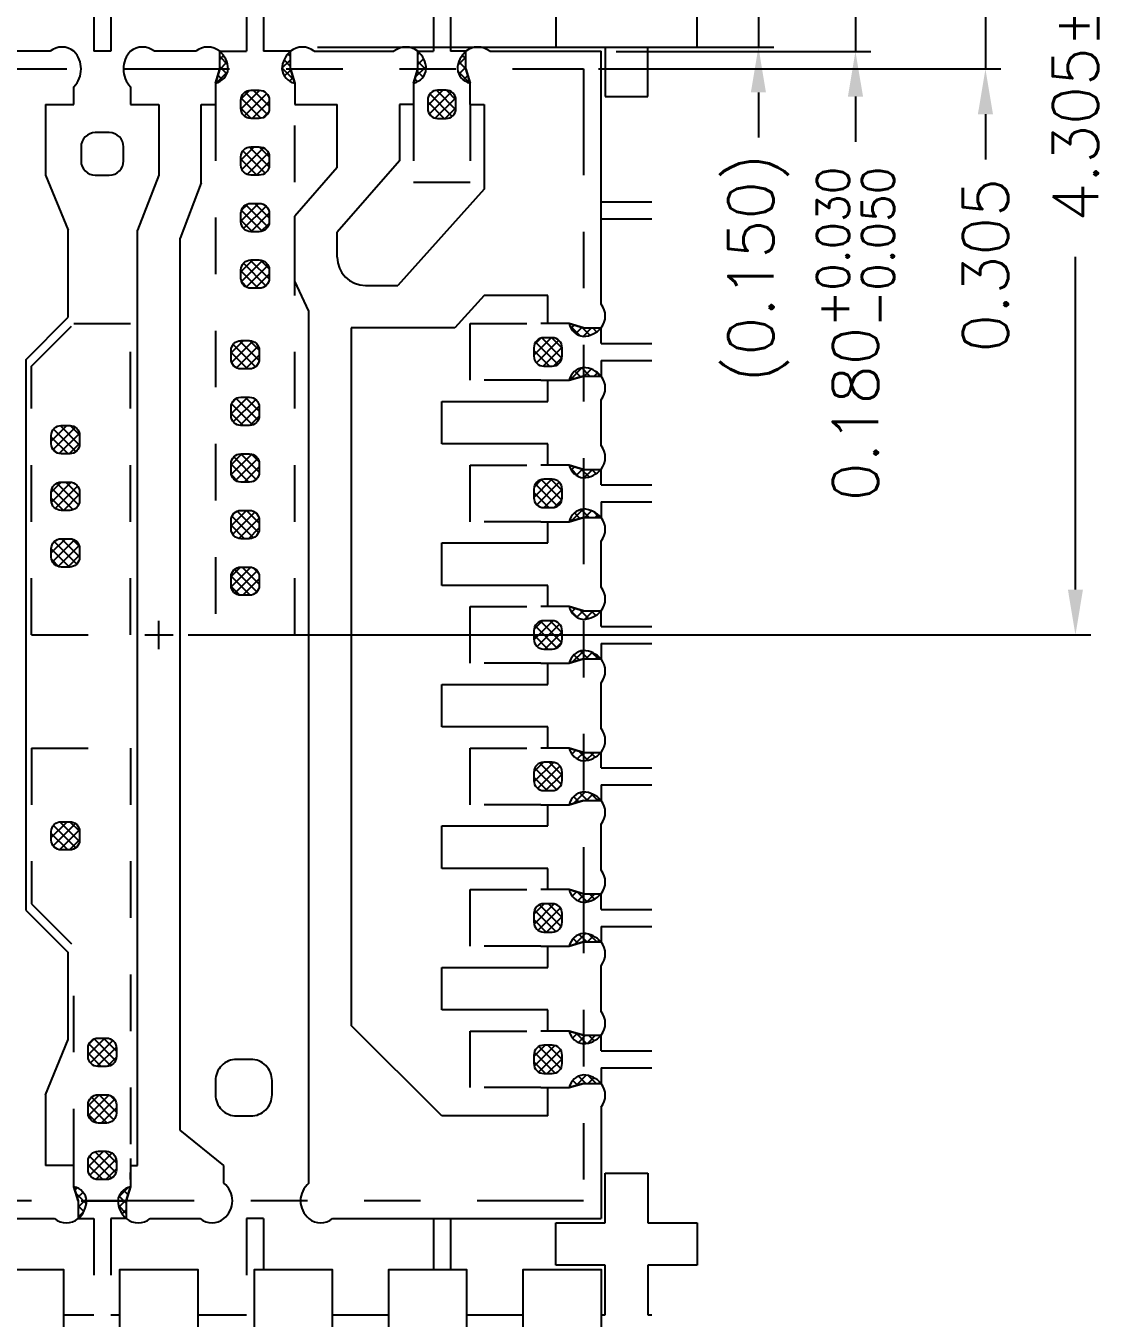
# Model space of a CAD drawing. Header units: millimetres. Extents: x 494.6 to 506.9, y 72.1 to 80.4.
# Drawn here: x 499.278 to 501.185, y 75.089 to 77.372 of the extents above; entities that cross this region are included whole.
import ezdxf

# ---------------------------------------------------------------- set-up
doc = ezdxf.new("R2010")
doc.units = ezdxf.units.MM
doc.header["$LTSCALE"] = 0.5
doc.header["$PDMODE"] = 98
for name, pattern in [('CENTER', [50.8, 31.75, -6.35, 6.35, -6.35]), ('HIDDEN', [0.375, 0.25, -0.125]), ('PHANTOM', [2.5, 1.25, -0.25, 0.25, -0.25, 0.25, -0.25])]:
    doc.linetypes.add(name, pattern=pattern)
for name, color, linetype in [('BTM', 7, 'HIDDEN'), ('CEN', 2, 'CENTER'), ('DIM', 3, 'Continuous'), ('HET', 6, 'Continuous'), ('PKG', 1, 'PHANTOM')]:
    doc.layers.add(name, color=color, linetype=linetype)
doc.styles.add('SIMPLEX', font='simplex.shx', dxfattribs={"bigfont": 'AllInOneBig.shx'})
doc.dimstyles.new('Standard3', dxfattribs={"dimtxt": 0.08, "dimasz": 0.08, "dimexe": 0.027, "dimexo": 0.027, "dimgap": 0.027, "dimtad": 1, "dimdec": 3, "dimlfac": 2, "dimrnd": 0.0005, "dimzin": 1, "dimtxsty": 'SIMPLEX', "dimcen": 0.1905, "dimclrd": 256, "dimclre": 256, "dimclrt": 256, "dimazin": 3, "dimtp": 0.03, "dimtm": 0.03, "dimtfac": 0.8, "dimtdec": 3, "dimtmove": 0, "dimatfit": 3, "dimfxl": 0.05, "dimlwd": -1, "dimlwe": -1})

# ---------------------------------------------------------------- blocks, each defined once
blk = doc.blocks.new('*D277')
at = {"layer": 'Defpoints', "color": 0, "ltscale": 0.1, "transparency": 16777216}
for p in [(500.2633, 77.4487), (500.2633, 77.2962), (500.9738, 77.2962)]:
    blk.add_point(p, dxfattribs=at)
at = {"layer": 'DIM', "ltscale": 0.1, "transparency": 16777216}
for p, q in [((500.9738, 77.5287), (500.9738, 77.6087)), ((500.2903, 77.4487), (501.0008, 77.4487)), ((500.9738, 77.4487), (500.9738, 77.2962)), ((500.2903, 77.2962), (501.0008, 77.2962)), ((500.9738, 77.2162), (500.9738, 77.1362))]:
    blk.add_line(p, q, dxfattribs=at)
for points in [[(500.9604, 77.5287), (500.9871, 77.5287), (500.9738, 77.4487)], [(500.9604, 77.2162), (500.9871, 77.2162), (500.9738, 77.2962)]]:
    blk.add_solid(points, dxfattribs=at)
at = {"layer": 'DIM', "ltscale": 0.1, "transparency": 16777216, "insert": (500.9738, 76.9492), "char_height": 0.08, "attachment_point": 5, "rotation": 90, "style": 'SIMPLEX'}
blk.add_mtext('\\A1;0.305', dxfattribs=at)
blk = doc.blocks.new('*D279')
at = {"layer": 'Defpoints', "color": 0, "ltscale": 0.1, "transparency": 16777216}
for p in [(499.5383, 78.4487), (499.5383, 76.2962), (501.1328, 76.2962)]:
    blk.add_point(p, dxfattribs=at)
at = {"layer": 'DIM', "ltscale": 0.1, "transparency": 16777216}
for p, q in [((499.5653, 78.4487), (501.1598, 78.4487)), ((501.1328, 78.3687), (501.1328, 77.7804)), ((501.1328, 76.3762), (501.1328, 76.9645)), ((499.5653, 76.2962), (501.1598, 76.2962))]:
    blk.add_line(p, q, dxfattribs=at)
for points in [[(501.1195, 78.3687), (501.1461, 78.3687), (501.1328, 78.4487)], [(501.1195, 76.3762), (501.1461, 76.3762), (501.1328, 76.2962)]]:
    blk.add_solid(points, dxfattribs=at)
at = {"layer": 'DIM', "ltscale": 0.1, "transparency": 16777216, "insert": (501.1328, 77.3724), "char_height": 0.08, "attachment_point": 5, "rotation": 90, "style": 'SIMPLEX'}
blk.add_mtext('\\A1;4.305%%P0.025', dxfattribs=at)
blk = doc.blocks.new('*D280')
at = {"layer": 'Defpoints', "color": 0, "ltscale": 0.1, "transparency": 16777216}
for p in [(499.7993, 77.4099), (499.7668, 77.3349), (500.5727, 77.3349)]:
    blk.add_point(p, dxfattribs=at)
at = {"layer": 'DIM', "ltscale": 0.1, "transparency": 16777216}
for p, q in [((500.5727, 77.4899), (500.5727, 77.5699)), ((499.8263, 77.4099), (500.5997, 77.4099)), ((500.5727, 77.4099), (500.5727, 77.3349)), ((499.7938, 77.3349), (500.5997, 77.3349)), ((500.5727, 77.2549), (500.5727, 77.1749))]:
    blk.add_line(p, q, dxfattribs=at)
for points in [[(500.5593, 77.4899), (500.586, 77.4899), (500.5727, 77.4099)], [(500.5593, 77.2549), (500.586, 77.2549), (500.5727, 77.3349)]]:
    blk.add_solid(points, dxfattribs=at)
at = {"layer": 'DIM', "ltscale": 0.1, "transparency": 16777216, "insert": (500.5727, 76.9441), "char_height": 0.08, "attachment_point": 5, "rotation": 90, "style": 'SIMPLEX'}
blk.add_mtext('\\A1;(0.150)', dxfattribs=at)
blk = doc.blocks.new('*D281')
at = {"layer": 'Defpoints', "color": 0, "ltscale": 0.1, "transparency": 16777216}
for p in [(500.2946, 77.4174), (500.2946, 77.3274), (500.7441, 77.3274)]:
    blk.add_point(p, dxfattribs=at)
at = {"layer": 'DIM', "ltscale": 0.1, "transparency": 16777216}
for p, q in [((500.7441, 77.4974), (500.7441, 77.5774)), ((500.3216, 77.4174), (500.7711, 77.4174)), ((500.7441, 77.4174), (500.7441, 77.3274)), ((500.3216, 77.3274), (500.7711, 77.3274)), ((500.7441, 77.2474), (500.7441, 77.1674))]:
    blk.add_line(p, q, dxfattribs=at)
for points in [[(500.7308, 77.4974), (500.7575, 77.4974), (500.7441, 77.4174)], [(500.7308, 77.2474), (500.7575, 77.2474), (500.7441, 77.3274)]]:
    blk.add_solid(points, dxfattribs=at)
at = {"layer": 'DIM', "ltscale": 0.1, "transparency": 16777216, "insert": (500.7441, 76.8279), "char_height": 0.08, "attachment_point": 5, "rotation": 90, "style": 'SIMPLEX'}
blk.add_mtext('\\A1;0.180{}{\\H0.71x;\\C3;\\S+0.030^ -0.050;}', dxfattribs=at)

msp = doc.modelspace()

# ---------------------------------------------------------------- hatches: boundary and pattern name
at = {"layer": 'HET', "ltscale": 0.1}
h = msp.add_hatch(dxfattribs=at)
h.set_pattern_fill('ANSI37', color=256, scale=0.004)
h.set_pattern_definition([(45, (498.761177, 77.08215), (-0.008980256, 0.008980256), []), (135, (498.761177, 77.08215), (-0.008980256, -0.008980256), [])])
h.paths.add_polyline_path([(498.78833, 77.0962), (498.76333, 77.0887), (498.73208, 77.0887, 0.2088804), (498.76333, 77.0737, 0.3233863)])
h.paths.add_polyline_path([(498.76333, 77.0187, 0.2088804), (498.73208, 77.0037), (498.76333, 77.0037), (498.78833, 76.9962, 0.3233863)])
h.paths.add_polyline_path([(498.85083, 77.0537, 0.4142136), (498.83333, 77.0712), (498.81833, 77.0712, 0.4142136), (498.80083, 77.0537), (498.80083, 77.0387, 0.4142136), (498.81833, 77.0212), (498.83333, 77.0212, 0.4142136), (498.85083, 77.0387)])
h.paths.add_polyline_path([(498.78833, 76.8462), (498.76333, 76.8387), (498.73208, 76.8387, 0.2088804), (498.76333, 76.8237, 0.3233863)])
h.paths.add_polyline_path([(498.85083, 76.7887), (498.85083, 76.8037, 0.4142136), (498.83333, 76.8212), (498.81833, 76.8212, 0.4142136), (498.80083, 76.8037), (498.80083, 76.7887, 0.4142136), (498.81833, 76.7712), (498.83333, 76.7712, 0.4142136)])
h.paths.add_polyline_path([(498.76333, 76.7687, 0.2088804), (498.73208, 76.7537), (498.76333, 76.7537), (498.78833, 76.7462, 0.3233863)])
h.paths.add_polyline_path([(499.37333, 76.6487, 0.4142136), (499.35583, 76.6662), (499.34083, 76.6662, 0.4142136), (499.32333, 76.6487), (499.32333, 76.6337, 0.4142136), (499.34083, 76.6162), (499.35583, 76.6162, 0.4142136), (499.37333, 76.6337)])
h.paths.add_polyline_path([(499.37333, 76.5487, 0.4142136), (499.35583, 76.5662), (499.34083, 76.5662, 0.4142136), (499.32333, 76.5487), (499.32333, 76.5337, 0.4142136), (499.34083, 76.5162), (499.35583, 76.5162, 0.4142136), (499.37333, 76.5337)])
h.paths.add_polyline_path([(499.37333, 76.4487, 0.4142136), (499.35583, 76.4662), (499.34083, 76.4662, 0.4142136), (499.32333, 76.4487), (499.32333, 76.4337, 0.4142136), (499.34083, 76.4162), (499.35583, 76.4162, 0.4142136), (499.37333, 76.4337)])
h.paths.add_polyline_path([(498.85083, 76.5537, 0.4142136), (498.83333, 76.5712), (498.81833, 76.5712, 0.4142136), (498.80083, 76.5537), (498.80083, 76.5387, 0.4142136), (498.81833, 76.5212), (498.83333, 76.5212, 0.4142136), (498.85083, 76.5387)])
h.paths.add_polyline_path([(498.78833, 76.5962), (498.76333, 76.5887), (498.73208, 76.5887, 0.2088804), (498.76333, 76.5737, 0.3233863)])
h.paths.add_polyline_path([(498.76333, 76.5187, 0.2088804), (498.73208, 76.5037), (498.76333, 76.5037), (498.78833, 76.4962, 0.3233863)])
h.paths.add_polyline_path([(498.78833, 76.3462), (498.76333, 76.3387), (498.73208, 76.3387, 0.2088804), (498.76333, 76.3237, 0.3233863)])
h.paths.add_polyline_path([(498.85083, 76.3037, 0.4142136), (498.83333, 76.3212), (498.81833, 76.3212, 0.4142136), (498.80083, 76.3037), (498.80083, 76.2887, 0.4142136), (498.81833, 76.2712), (498.83333, 76.2712, 0.4142136), (498.85083, 76.2887)])
h.paths.add_polyline_path([(498.76333, 76.2687, 0.2088804), (498.73208, 76.2537), (498.76333, 76.2537), (498.78833, 76.2462, 0.3233863)])
h.paths.add_polyline_path([(498.78833, 76.0962), (498.76333, 76.0887), (498.73208, 76.0887, 0.2088804), (498.76333, 76.0737, 0.3233863)])
h.paths.add_polyline_path([(498.85083, 76.0537, 0.4142136), (498.83333, 76.0712), (498.81833, 76.0712, 0.4142136), (498.80083, 76.0537), (498.80083, 76.0387, 0.4142136), (498.81833, 76.0212), (498.83333, 76.0212, 0.4142136), (498.85083, 76.0387)])
h.paths.add_polyline_path([(498.76333, 76.0187, 0.2088804), (498.73208, 76.0037), (498.76333, 76.0037), (498.78833, 75.9962, 0.3233863)])
h.paths.add_polyline_path([(498.78833, 75.8462), (498.76333, 75.8387), (498.73208, 75.8387, 0.2088804), (498.76333, 75.8237, 0.3233863)])
h.paths.add_polyline_path([(498.85083, 75.8037, 0.4142136), (498.83333, 75.8212), (498.81833, 75.8212, 0.4142136), (498.80083, 75.8037), (498.80083, 75.7887, 0.4142136), (498.81833, 75.7712), (498.83333, 75.7712, 0.4142136), (498.85083, 75.7887)])
h.paths.add_polyline_path([(498.76333, 75.7687, 0.2088804), (498.73208, 75.7537), (498.76333, 75.7537), (498.78833, 75.7462, 0.3233863)])
h.paths.add_polyline_path([(499.37333, 75.9487, 0.4142136), (499.35583, 75.9662), (499.34083, 75.9662, 0.4142136), (499.32333, 75.9487), (499.32333, 75.9337, 0.4142136), (499.34083, 75.9162), (499.35583, 75.9162, 0.4142136), (499.37333, 75.9337)])
h.paths.add_polyline_path([(498.85083, 75.5537, 0.4142136), (498.83333, 75.5712), (498.81833, 75.5712, 0.4142136), (498.80083, 75.5537), (498.80083, 75.5387, 0.4142136), (498.81833, 75.5212), (498.83333, 75.5212, 0.4142136), (498.85083, 75.5387)])
h.paths.add_polyline_path([(498.78833, 75.5962), (498.76333, 75.5887), (498.73208, 75.5887, 0.2088804), (498.76333, 75.5737, 0.3233863)])
h.paths.add_polyline_path([(498.76333, 75.5187, 0.2088804), (498.73208, 75.5037), (498.76333, 75.5037), (498.78833, 75.4962, 0.3233863)])
h.paths.add_polyline_path([(499.67333, 76.4162), (499.65833, 76.4162, 0.4142136), (499.64083, 76.3987), (499.64083, 76.3837, 0.4142136), (499.65833, 76.3662), (499.67333, 76.3662, 0.4142136), (499.69083, 76.3837), (499.69083, 76.3987, 0.4142136)])
h.paths.add_polyline_path([(499.69083, 76.4837), (499.69083, 76.4987, 0.4142136), (499.67333, 76.5162), (499.65833, 76.5162, 0.4142136), (499.64083, 76.4987), (499.64083, 76.4837, 0.4142136), (499.65833, 76.4662), (499.67333, 76.4662, 0.4142136)])
h.paths.add_polyline_path([(499.67333, 76.6162), (499.65833, 76.6162, 0.4142136), (499.64083, 76.5987), (499.64083, 76.5837, 0.4142136), (499.65833, 76.5662), (499.67333, 76.5662, 0.4142136), (499.69083, 76.5837), (499.69083, 76.5987, 0.4142136)])
h.paths.add_polyline_path([(499.69083, 76.6987, 0.4142136), (499.67333, 76.7162), (499.65833, 76.7162, 0.4142136), (499.64083, 76.6987), (499.64083, 76.6837, 0.4142136), (499.65833, 76.6662), (499.67333, 76.6662, 0.4142136), (499.69083, 76.6837)])
h.paths.add_polyline_path([(499.69083, 76.7987, 0.4142136), (499.67333, 76.8162), (499.65833, 76.8162, 0.4142136), (499.64083, 76.7987), (499.64083, 76.7837, 0.4142136), (499.65833, 76.7662), (499.67333, 76.7662, 0.4142136), (499.69083, 76.7837)])
h.paths.add_polyline_path([(499.16333, 77.2412, 0.4142136), (499.14583, 77.2587), (499.13083, 77.2587, 0.4142136), (499.11333, 77.2412), (499.11333, 77.2262, 0.4142136), (499.13083, 77.2087), (499.14583, 77.2087, 0.4142136), (499.16333, 77.2262)])
h.paths.add_polyline_path([(499.09583, 77.32745), (499.09583, 77.2962), (499.08833, 77.2712, 0.3233863), (499.11083, 77.2962, 0.2088804)])
h.paths.add_polyline_path([(499.18083, 77.32745, 0.2088804), (499.16583, 77.2962, 0.3233863), (499.18833, 77.2712), (499.18083, 77.2962)])
h.paths.add_polyline_path([(499.63583, 77.2962, 0.2088804), (499.62083, 77.32745), (499.62083, 77.2962), (499.61333, 77.2712, 0.3233863)])
h.paths.add_polyline_path([(499.74583, 77.2962), (499.74583, 77.32745, 0.2088804), (499.73083, 77.2962, 0.3233863), (499.75333, 77.2712)])
h.paths.add_polyline_path([(499.70833, 77.2412, 0.4142136), (499.69083, 77.2587), (499.67583, 77.2587, 0.4142136), (499.65833, 77.2412), (499.65833, 77.2262, 0.4142136), (499.67583, 77.2087), (499.69083, 77.2087, 0.4142136), (499.70833, 77.2262)])
h.paths.add_polyline_path([(499.69083, 77.1587), (499.67583, 77.1587, 0.4142136), (499.65833, 77.1412), (499.65833, 77.1262, 0.4142136), (499.67583, 77.1087), (499.69083, 77.1087, 0.4142136), (499.70833, 77.1262), (499.70833, 77.1412, 0.4142136)])
h.paths.add_polyline_path([(499.70833, 77.0412, 0.4142136), (499.69083, 77.0587), (499.67583, 77.0587, 0.4142136), (499.65833, 77.0412), (499.65833, 77.0262, 0.4142136), (499.67583, 77.0087), (499.69083, 77.0087, 0.4142136), (499.70833, 77.0262)])
h.paths.add_polyline_path([(499.69083, 76.9587), (499.67583, 76.9587, 0.4142136), (499.65833, 76.9412), (499.65833, 76.9262, 0.4142136), (499.67583, 76.9087), (499.69083, 76.9087, 0.4142136), (499.70833, 76.9262), (499.70833, 76.9412, 0.4142136)])
h.paths.add_polyline_path([(500.03833, 77.2412, 0.4142136), (500.02083, 77.2587), (500.00583, 77.2587, 0.4142136), (499.98833, 77.2412), (499.98833, 77.2262, 0.4142136), (500.00583, 77.2087), (500.02083, 77.2087, 0.4142136), (500.03833, 77.2262)])
h.paths.add_polyline_path([(499.97083, 77.32745), (499.97083, 77.2962), (499.96333, 77.2712, 0.3233863), (499.98583, 77.2962, 0.2088804)])
h.paths.add_polyline_path([(500.05583, 77.32745, 0.2088804), (500.04083, 77.2962, 0.3233863), (500.06333, 77.2712), (500.05583, 77.2962)])
h.paths.add_polyline_path([(500.22583, 76.8037, 0.4142136), (500.20833, 76.8212), (500.19333, 76.8212, 0.4142136), (500.17583, 76.8037), (500.17583, 76.7887, 0.4142136), (500.19333, 76.7712), (500.20833, 76.7712, 0.4142136), (500.22583, 76.7887)])
h.paths.add_polyline_path([(500.29458, 76.8387), (500.26333, 76.8387), (500.23833, 76.8462, 0.3233863), (500.26333, 76.8237, 0.2088804)])
h.paths.add_polyline_path([(500.26333, 76.7687, 0.3233863), (500.23833, 76.7462), (500.26333, 76.7537), (500.29458, 76.7537, 0.2088804)])
h.paths.add_polyline_path([(500.22583, 76.5537, 0.4142136), (500.20833, 76.5712), (500.19333, 76.5712, 0.4142136), (500.17583, 76.5537), (500.17583, 76.5387, 0.4142136), (500.19333, 76.5212), (500.20833, 76.5212, 0.4142136), (500.22583, 76.5387)])
h.paths.add_polyline_path([(500.29458, 76.5887), (500.26333, 76.5887), (500.23833, 76.5962, 0.3233863), (500.26333, 76.5737, 0.2088804)])
h.paths.add_polyline_path([(500.26333, 76.5187, 0.3233863), (500.23833, 76.4962), (500.26333, 76.5037), (500.29458, 76.5037, 0.2088804)])
h.paths.add_polyline_path([(500.29458, 76.3387), (500.26333, 76.3387), (500.23833, 76.3462, 0.3233863), (500.26333, 76.3237, 0.2088804)])
h.paths.add_polyline_path([(500.20833, 76.2712), (500.19333, 76.2712, -0.4142136), (500.17583, 76.2887), (500.17583, 76.3037, -0.4142136), (500.19333, 76.3212), (500.20833, 76.3212, -0.4142136), (500.22583, 76.3037), (500.22583, 76.2887, -0.4142136)])
h.paths.add_polyline_path([(500.26333, 76.2687, 0.3233863), (500.23833, 76.2462), (500.26333, 76.2537), (500.29458, 76.2537, 0.2088804)])
h.paths.add_polyline_path([(500.29458, 76.0887), (500.26333, 76.0887), (500.23833, 76.0962, 0.3233863), (500.26333, 76.0737, 0.2088804)])
h.paths.add_polyline_path([(500.22583, 76.0387), (500.22583, 76.0537, 0.4142136), (500.20833, 76.0712), (500.19333, 76.0712, 0.4142136), (500.17583, 76.0537), (500.17583, 76.0387, 0.4142136), (500.19333, 76.0212), (500.20833, 76.0212, 0.4142136)])
h.paths.add_polyline_path([(500.26333, 76.0187, 0.3233863), (500.23833, 75.9962), (500.26333, 76.0037), (500.29458, 76.0037, 0.2088804)])
h.paths.add_polyline_path([(500.29458, 75.8387), (500.26333, 75.8387), (500.23833, 75.8462, 0.3233863), (500.26333, 75.8237, 0.2088804)])
h.paths.add_polyline_path([(500.22583, 75.8037, 0.4142136), (500.20833, 75.8212), (500.19333, 75.8212, 0.4142136), (500.17583, 75.8037), (500.17583, 75.7887, 0.4142136), (500.19333, 75.7712), (500.20833, 75.7712, 0.4142136), (500.22583, 75.7887)])
h.paths.add_polyline_path([(500.26333, 75.7687, 0.3233863), (500.23833, 75.7462), (500.26333, 75.7537), (500.29458, 75.7537, 0.2088804)])
h.paths.add_polyline_path([(500.29458, 75.5887), (500.26333, 75.5887), (500.23833, 75.5962, 0.3233863), (500.26333, 75.5737, 0.2088804)])
h.paths.add_polyline_path([(500.22583, 75.5537, 0.4142136), (500.20833, 75.5712), (500.19333, 75.5712, 0.4142136), (500.17583, 75.5537), (500.17583, 75.5387, 0.4142136), (500.19333, 75.5212), (500.20833, 75.5212, 0.4142136), (500.22583, 75.5387)])
h.paths.add_polyline_path([(500.26333, 75.5187, 0.3233863), (500.23833, 75.4962), (500.26333, 75.5037), (500.29458, 75.5037, 0.2088804)])
h.paths.add_polyline_path([(499.43833, 75.5662, 0.4142136), (499.42083, 75.5837), (499.40583, 75.5837, 0.4142136), (499.38833, 75.5662), (499.38833, 75.5512, 0.4142136), (499.40583, 75.5337), (499.42083, 75.5337, 0.4142136), (499.43833, 75.5512)])
h.paths.add_polyline_path([(499.43833, 75.4662, 0.4142136), (499.42083, 75.4837), (499.40583, 75.4837, 0.4142136), (499.38833, 75.4662), (499.38833, 75.4512, 0.4142136), (499.40583, 75.4337), (499.42083, 75.4337, 0.4142136), (499.43833, 75.4512)])
h.paths.add_polyline_path([(499.42083, 75.3837), (499.40583, 75.3837, 0.4142136), (499.38833, 75.3662), (499.38833, 75.3512, 0.4142136), (499.40583, 75.3337), (499.42083, 75.3337, 0.4142136), (499.43833, 75.3512), (499.43833, 75.3662, 0.4142136)])
h.paths.add_polyline_path([(499.16333, 75.3662, 0.4142136), (499.14583, 75.3837), (499.13083, 75.3837, 0.4142136), (499.11333, 75.3662), (499.11333, 75.3512, 0.4142136), (499.13083, 75.3337), (499.14583, 75.3337, 0.4142136), (499.16333, 75.3512)])
h.paths.add_polyline_path([(499.08833, 75.3212), (499.09583, 75.2962), (499.09583, 75.26495), (499.09583, 75.26495, 0.2088803), (499.11083, 75.2962, 0.3233863)])
h.paths.add_polyline_path([(499.18083, 75.2962), (499.18833, 75.3212, 0.3233863), (499.16583, 75.2962, 0.2088804), (499.18083, 75.26495)])
h.paths.add_polyline_path([(499.36333, 75.3212), (499.37083, 75.2962), (499.37083, 75.26495), (499.37083, 75.26495, 0.2088803), (499.38583, 75.2962, 0.3233863)])
h.paths.add_polyline_path([(499.46333, 75.3212, 0.3233863), (499.44083, 75.2962, 0.2088804), (499.45583, 75.26495), (499.45583, 75.2962)])

# ---------------------------------------------------------------- linework, layer by layer
at = {"ltscale": 0.01}
for p, q in [((499.32129, 77.32745), (499.22286, 77.32745)), ((499.57879, 77.32745), (499.50536, 77.32745)), ((499.78786, 77.32745), (499.92879, 77.32745)), ((500.09786, 77.32745), (500.29458, 77.32745)), ((500.29458, 76.88073), (500.29458, 77.32745)), ((499.75333, 77.2712), (499.75333, 77.2337)), ((499.93833, 77.2337), (499.93833, 77.1337)), ((500.06333, 77.2337), (500.08833, 77.2337)), ((500.08833, 77.2337), (500.08833, 77.0837)), ((500.29458, 76.63073), (500.29458, 76.71166)), ((500.29458, 76.38073), (500.29458, 76.46166)), ((500.29458, 76.13073), (500.29458, 76.21166)), ((500.29458, 75.88073), (500.29458, 75.96166)), ((500.29458, 75.63073), (500.29458, 75.71166)), ((500.29458, 75.46166), (500.29458, 75.26495)), ((500.20083, 75.4462), (500.01333, 75.4462)), ((499.62833, 75.32745), (499.62833, 75.3587)), ((499.22286, 75.26495), (499.32879, 75.26495)), ((499.49786, 75.26495), (499.58629, 75.26495)), ((499.82036, 75.26495), (500.29458, 75.26495))]:
    msp.add_line(p, q, dxfattribs=at)
for p, q in [((499.62083, 77.2962), (499.62083, 77.32745)), ((499.74583, 77.2962), (499.74583, 77.32745)), ((499.97083, 77.2962), (499.97083, 77.32745)), ((500.05583, 77.2962), (500.05583, 77.32745)), ((499.62083, 77.2962), (499.61333, 77.2712)), ((499.74583, 77.2962), (499.75333, 77.2712)), ((499.97083, 77.2962), (499.96333, 77.2712)), ((500.05583, 77.2962), (500.06333, 77.2712)), ((499.36333, 77.2337), (499.36332, 77.26495)), ((499.46333, 77.26495), (499.46333, 77.2337)), ((499.61333, 77.2712), (499.61333, 77.2337)), ((499.31333, 77.2337), (499.36333, 77.2337)), ((499.46333, 77.2337), (499.51333, 77.2337)), ((499.51333, 77.2337), (499.51333, 77.1087)), ((499.58833, 77.09477), (499.58833, 77.2337)), ((499.58833, 77.2337), (499.61333, 77.2337)), ((499.75333, 77.2337), (499.82833, 77.2337)), ((499.82833, 77.12188), (499.82833, 77.2337)), ((499.96333, 77.2337), (499.93833, 77.2337)), ((499.51333, 77.1087), (499.47583, 77.0112)), ((499.58833, 77.09477), (499.55083, 76.99727)), ((499.35333, 76.85741), (499.35333, 77.0112)), ((499.27833, 76.78241), (499.35333, 76.85741)), ((500.23833, 76.8462), (500.18833, 76.8462)), ((500.26333, 76.8387), (500.23833, 76.8462)), ((500.26333, 76.8387), (500.29458, 76.8387)), ((499.27833, 76.78241), (499.27833, 75.80998)), ((500.26333, 76.7537), (500.23833, 76.7462)), ((500.26333, 76.7537), (500.29458, 76.7537)), ((500.18833, 76.7462), (500.23833, 76.7462)), ((500.20083, 76.7087), (500.20083, 76.7462)), ((500.01333, 76.6337), (500.01333, 76.7087)), ((500.01333, 76.7087), (500.20083, 76.7087)), ((500.20083, 76.6337), (500.01333, 76.6337)), ((500.20083, 76.5962), (500.20083, 76.6337)), ((500.23833, 76.5962), (500.18833, 76.5962)), ((500.26333, 76.5887), (500.23833, 76.5962)), ((500.26333, 76.5887), (500.29458, 76.5887)), ((500.26333, 76.5037), (500.23833, 76.4962)), ((500.26333, 76.5037), (500.29458, 76.5037)), ((500.18833, 76.4962), (500.23833, 76.4962)), ((500.20083, 76.4587), (500.20083, 76.4962)), ((500.01333, 76.3837), (500.01333, 76.4587)), ((500.01333, 76.4587), (500.20083, 76.4587)), ((500.20083, 76.3837), (500.01333, 76.3837)), ((500.20083, 76.3462), (500.20083, 76.3837)), ((500.23833, 76.3462), (500.18833, 76.3462)), ((500.26333, 76.3387), (500.23833, 76.3462)), ((500.26333, 76.3387), (500.29458, 76.3387)), ((500.26333, 76.2537), (500.23833, 76.2462)), ((500.26333, 76.2537), (500.29458, 76.2537)), ((500.18833, 76.2462), (500.23833, 76.2462)), ((500.20083, 76.2087), (500.20083, 76.2462)), ((500.01333, 76.1337), (500.01333, 76.2087)), ((500.01333, 76.2087), (500.20083, 76.2087)), ((500.20083, 76.1337), (500.01333, 76.1337)), ((500.20083, 76.0962), (500.20083, 76.1337)), ((500.23833, 76.0962), (500.18833, 76.0962)), ((500.26333, 76.0887), (500.23833, 76.0962)), ((500.26333, 76.0887), (500.29458, 76.0887)), ((500.26333, 76.0037), (500.23833, 75.9962)), ((500.26333, 76.0037), (500.29458, 76.0037)), ((500.18833, 75.9962), (500.23833, 75.9962)), ((500.20083, 75.9587), (500.20083, 75.9962)), ((500.01333, 75.8837), (500.01333, 75.9587)), ((500.01333, 75.9587), (500.20083, 75.9587)), ((500.20083, 75.8837), (500.01333, 75.8837)), ((500.20083, 75.8462), (500.20083, 75.8837)), ((500.23833, 75.8462), (500.18833, 75.8462)), ((500.26333, 75.8387), (500.23833, 75.8462)), ((500.26333, 75.8387), (500.29458, 75.8387)), ((499.27833, 75.80998), (499.35333, 75.73498)), ((500.18833, 75.7462), (500.23833, 75.7462)), ((500.20083, 75.7087), (500.20083, 75.7462)), ((500.26333, 75.7537), (500.23833, 75.7462)), ((500.26333, 75.7537), (500.29458, 75.7537)), ((499.35333, 75.5812), (499.35333, 75.73498)), ((500.01333, 75.6337), (500.01333, 75.7087)), ((500.01333, 75.7087), (500.20083, 75.7087)), ((500.20083, 75.6337), (500.01333, 75.6337)), ((500.20083, 75.5962), (500.20083, 75.6337)), ((500.01333, 75.4462), (499.85333, 75.6062)), ((500.23833, 75.5962), (500.18833, 75.5962)), ((500.26333, 75.5887), (500.23833, 75.5962)), ((500.26333, 75.5887), (500.29458, 75.5887)), ((500.18833, 75.4962), (500.23833, 75.4962)), ((500.26333, 75.5037), (500.23833, 75.4962)), ((500.26333, 75.5037), (500.29458, 75.5037)), ((499.31333, 75.4837), (499.31333, 75.3587)), ((499.62833, 75.3587), (499.55083, 75.4212)), ((499.36333, 75.3587), (499.31333, 75.3587)), ((499.36333, 75.3212), (499.36333, 75.3587)), ((499.46333, 75.3712), (499.46333, 75.3212)), ((499.36333, 75.3337), (499.36333, 75.3462)), ((499.37083, 75.2962), (499.36333, 75.3212)), ((499.45583, 75.2962), (499.46333, 75.3212)), ((499.37083, 75.2962), (499.37083, 75.26495)), ((499.37583, 75.2962), (499.45083, 75.2962)), ((499.45583, 75.2962), (499.45583, 75.26495))]:
    msp.add_line(p, q)
at = {"linetype": 'ByBlock'}
for p, q in [((499.61333, 77.2712), (499.62083, 77.2962)), ((499.75333, 77.2712), (499.74583, 77.2962)), ((499.96333, 77.2712), (499.97083, 77.2962)), ((500.06333, 77.2712), (500.05583, 77.2962)), ((499.96333, 77.2712), (499.96333, 77.2337)), ((500.06333, 77.2337), (500.06333, 77.2712)), ((499.82833, 77.12188), (499.75333, 77.03616)), ((499.93833, 77.1337), (499.82833, 77.00798)), ((500.08833, 77.0837), (499.93583, 76.9137)), ((499.75333, 76.91874), (499.75333, 77.03616)), ((499.47583, 75.3587), (499.47583, 77.0112)), ((499.55083, 75.4212), (499.55083, 76.99727)), ((499.77833, 76.86834), (499.75333, 76.9212)), ((499.87833, 76.9137), (499.93583, 76.9137)), ((500.08833, 76.8962), (500.03647, 76.8387)), ((500.20083, 76.8962), (500.08833, 76.8962)), ((500.20083, 76.8462), (500.20083, 76.8962)), ((499.77833, 75.32745), (499.77833, 76.86834)), ((500.23833, 76.8462), (500.26333, 76.8387)), ((500.03647, 76.8387), (499.85333, 76.8387)), ((499.85333, 76.8387), (499.85333, 75.6062)), ((500.23833, 76.7462), (500.26333, 76.7537)), ((500.23833, 76.5962), (500.26333, 76.5887)), ((500.23833, 76.4962), (500.26333, 76.5037)), ((500.23833, 76.3462), (500.26333, 76.3387)), ((500.23833, 76.2462), (500.26333, 76.2537)), ((500.23833, 76.0962), (500.26333, 76.0887)), ((500.23833, 75.9962), (500.26333, 76.0037)), ((500.23833, 75.8462), (500.26333, 75.8387)), ((500.23833, 75.7462), (500.26333, 75.7537)), ((500.23833, 75.5962), (500.26333, 75.5887)), ((500.20083, 75.4462), (500.20083, 75.4962)), ((500.23833, 75.4962), (500.26333, 75.5037)), ((499.46333, 75.3587), (499.47583, 75.3587)), ((499.46333, 75.3337), (499.46333, 75.3462)), ((499.36333, 75.3212), (499.37083, 75.2962)), ((499.46333, 75.3212), (499.45583, 75.2962))]:
    msp.add_line(p, q, dxfattribs=at)
at = {"ltscale": 0.1}
for p, q in [((499.31333, 77.2337), (499.31333, 77.1087)), ((499.31333, 77.1087), (499.35333, 77.0112)), ((499.82833, 76.9637), (499.82833, 77.00798)), ((499.31333, 75.4837), (499.35333, 75.5812))]:
    msp.add_line(p, q, dxfattribs=at)
for points in [[(499.67583, 77.2587), (499.69083, 77.2587, -0.4142136), (499.70833, 77.2412), (499.70833, 77.2262, -0.4142136), (499.69083, 77.2087), (499.67583, 77.2087, -0.4142136), (499.65833, 77.2262), (499.65833, 77.2412, -0.4142136)], [(499.98833, 77.2412), (499.98833, 77.2262, 0.4142136), (500.00583, 77.2087), (500.02083, 77.2087, 0.4142136), (500.03833, 77.2262), (500.03833, 77.2412, 0.4142136), (500.02083, 77.2587), (500.00583, 77.2587, 0.4142136)], [(499.67583, 77.1587), (499.69083, 77.1587, -0.4142136), (499.70833, 77.1412), (499.70833, 77.1262, -0.4142136), (499.69083, 77.1087), (499.67583, 77.1087, -0.4142136), (499.65833, 77.1262), (499.65833, 77.1412, -0.4142136)], [(499.67583, 77.0587), (499.69083, 77.0587, -0.4142136), (499.70833, 77.0412), (499.70833, 77.0262, -0.4142136), (499.69083, 77.0087), (499.67583, 77.0087, -0.4142136), (499.65833, 77.0262), (499.65833, 77.0412, -0.4142136)], [(499.67583, 76.9587), (499.69083, 76.9587, -0.4142136), (499.70833, 76.9412), (499.70833, 76.9262, -0.4142136), (499.69083, 76.9087), (499.67583, 76.9087, -0.4142136), (499.65833, 76.9262), (499.65833, 76.9412, -0.4142136)], [(500.20833, 76.8212), (500.19333, 76.8212, 0.4142136), (500.17583, 76.8037), (500.17583, 76.7887, 0.4142136), (500.19333, 76.7712), (500.20833, 76.7712, 0.4142136), (500.22583, 76.7887), (500.22583, 76.8037, 0.4142136)], [(499.65833, 76.8162), (499.67333, 76.8162, -0.4142136), (499.69083, 76.7987), (499.69083, 76.7837, -0.4142136), (499.67333, 76.7662), (499.65833, 76.7662, -0.4142136), (499.64083, 76.7837), (499.64083, 76.7987, -0.4142136)], [(499.65833, 76.7162), (499.67333, 76.7162, -0.4142136), (499.69083, 76.6987), (499.69083, 76.6837, -0.4142136), (499.67333, 76.6662), (499.65833, 76.6662, -0.4142136), (499.64083, 76.6837), (499.64083, 76.6987, -0.4142136)], [(499.34083, 76.6662), (499.35583, 76.6662, -0.4142136), (499.37333, 76.6487), (499.37333, 76.6337, -0.4142136), (499.35583, 76.6162), (499.34083, 76.6162, -0.4142136), (499.32333, 76.6337), (499.32333, 76.6487, -0.4142136)], [(499.65833, 76.6162), (499.67333, 76.6162, -0.4142136), (499.69083, 76.5987), (499.69083, 76.5837, -0.4142136), (499.67333, 76.5662), (499.65833, 76.5662, -0.4142136), (499.64083, 76.5837), (499.64083, 76.5987, -0.4142136)], [(500.20833, 76.5712), (500.19333, 76.5712, 0.4142136), (500.17583, 76.5537), (500.17583, 76.5387, 0.4142136), (500.19333, 76.5212), (500.20833, 76.5212, 0.4142136), (500.22583, 76.5387), (500.22583, 76.5537, 0.4142136)], [(499.34083, 76.5662), (499.35583, 76.5662, -0.4142136), (499.37333, 76.5487), (499.37333, 76.5337, -0.4142136), (499.35583, 76.5162), (499.34083, 76.5162, -0.4142136), (499.32333, 76.5337), (499.32333, 76.5487, -0.4142136)], [(499.65833, 76.5162), (499.67333, 76.5162, -0.4142136), (499.69083, 76.4987), (499.69083, 76.4837, -0.4142136), (499.67333, 76.4662), (499.65833, 76.4662, -0.4142136), (499.64083, 76.4837), (499.64083, 76.4987, -0.4142136)], [(499.34083, 76.4662), (499.35583, 76.4662, -0.4142136), (499.37333, 76.4487), (499.37333, 76.4337, -0.4142136), (499.35583, 76.4162), (499.34083, 76.4162, -0.4142136), (499.32333, 76.4337), (499.32333, 76.4487, -0.4142136)], [(499.65833, 76.4162), (499.67333, 76.4162, -0.4142136), (499.69083, 76.3987), (499.69083, 76.3837, -0.4142136), (499.67333, 76.3662), (499.65833, 76.3662, -0.4142136), (499.64083, 76.3837), (499.64083, 76.3987, -0.4142136)], [(500.20833, 76.3212), (500.19333, 76.3212, 0.4142136), (500.17583, 76.3037), (500.17583, 76.2887, 0.4142136), (500.19333, 76.2712), (500.20833, 76.2712, 0.4142136), (500.22583, 76.2887), (500.22583, 76.3037, 0.4142136)], [(500.20833, 76.0712), (500.19333, 76.0712, 0.4142136), (500.17583, 76.0537), (500.17583, 76.0387, 0.4142136), (500.19333, 76.0212), (500.20833, 76.0212, 0.4142136), (500.22583, 76.0387), (500.22583, 76.0537, 0.4142136)], [(499.34083, 75.9662), (499.35583, 75.9662, -0.4142136), (499.37333, 75.9487), (499.37333, 75.9337, -0.4142136), (499.35583, 75.9162), (499.34083, 75.9162, -0.4142136), (499.32333, 75.9337), (499.32333, 75.9487, -0.4142136)], [(500.20833, 75.8212), (500.19333, 75.8212, 0.4142136), (500.17583, 75.8037), (500.17583, 75.7887, 0.4142136), (500.19333, 75.7712), (500.20833, 75.7712, 0.4142136), (500.22583, 75.7887), (500.22583, 75.8037, 0.4142136)], [(499.38833, 75.5512), (499.38833, 75.5662, -0.4142136), (499.40583, 75.5837), (499.42083, 75.5837, -0.4142136), (499.43833, 75.5662), (499.43833, 75.5512, -0.4142136), (499.42083, 75.5337), (499.40583, 75.5337, -0.4142136)], [(500.20833, 75.5712), (500.19333, 75.5712, 0.4142136), (500.17583, 75.5537), (500.17583, 75.5387, 0.4142136), (500.19333, 75.5212), (500.20833, 75.5212, 0.4142136), (500.22583, 75.5387), (500.22583, 75.5537, 0.4142136)], [(499.38833, 75.4512), (499.38833, 75.4662, -0.4142136), (499.40583, 75.4837), (499.42083, 75.4837, -0.4142136), (499.43833, 75.4662), (499.43833, 75.4512, -0.4142136), (499.42083, 75.4337), (499.40583, 75.4337, -0.4142136)], [(499.38833, 75.3512), (499.38833, 75.3662, -0.4142136), (499.40583, 75.3837), (499.42083, 75.3837, -0.4142136), (499.43833, 75.3662), (499.43833, 75.3512, -0.4142136), (499.42083, 75.3337), (499.40583, 75.3337, -0.4142136)]]:
    msp.add_lwpolyline(points, format="xyb", close=True)
at = {"ltscale": 0.01}
for points in [[(499.42583, 77.1837), (499.40083, 77.1837, 0.4142136), (499.37583, 77.1587), (499.37583, 77.1337, 0.4142136), (499.40083, 77.1087), (499.42583, 77.1087, 0.4142136), (499.45083, 77.1337), (499.45083, 77.1587, 0.4142136)], [(499.67583, 75.54623), (499.65083, 75.54623, 0.4142136), (499.61333, 75.50873), (499.61333, 75.48373, 0.4142136), (499.65083, 75.44623), (499.67583, 75.44623, 0.4142136), (499.71333, 75.48373), (499.71333, 75.50873, 0.4142136)]]:
    msp.add_lwpolyline(points, format="xyb", close=True, dxfattribs=at)
at = {"ltscale": 0.3}
for points in [[(499.20708, 74.67245), (499.20708, 75.17495), (499.34458, 75.17495), (499.34458, 74.67245)], [(499.44458, 74.67245), (499.44458, 75.17495), (499.58208, 75.17495), (499.58208, 74.67245)], [(499.68208, 74.67245), (499.68208, 75.17495), (499.81958, 75.17495), (499.81958, 74.67245)], [(499.91958, 74.67245), (499.91958, 75.17495), (500.05708, 75.17495), (500.05708, 74.67245)], [(500.15708, 74.67245), (500.15708, 75.17495), (500.29458, 75.17495), (500.29458, 74.67245)]]:
    msp.add_lwpolyline(points, close=True, dxfattribs=at)
at = {"ltscale": 0.1}
for centre, radius, start, end in [((499.34231, 77.30175), 0.0332, 50.72216, 129.27784), ((499.33118, 77.29646), 0.04465, 359.65787, 43.94495), ((499.49547, 77.29646), 0.04465, 136.05505, 180.34213), ((499.48434, 77.30175), 0.0332, 50.72216, 129.27784), ((499.59981, 77.30175), 0.0332, 50.72216, 129.27784), ((499.59256, 77.29465), 0.0433, 2.04435, 49.23766), ((499.7741, 77.29465), 0.0433, 130.76234, 177.95565), ((499.76684, 77.30175), 0.0332, 50.72216, 129.27784), ((499.94981, 77.30175), 0.0332, 50.72216, 129.27784), ((499.94256, 77.29465), 0.0433, 2.04435, 49.23766), ((500.0841, 77.29465), 0.0433, 130.76234, 177.95565), ((500.07684, 77.30175), 0.0332, 50.72216, 129.27784), ((499.33118, 77.29593), 0.04465, 316.05505, 0.34213), ((499.49547, 77.29593), 0.04465, 179.65787, 223.94495), ((499.60727, 77.29927), 0.02872, 282.17154, 353.85363), ((499.75938, 77.29927), 0.02872, 186.14637, 257.82846), ((499.95727, 77.29927), 0.02872, 282.17154, 353.85363), ((500.06938, 77.29927), 0.02872, 186.14637, 257.82846), ((499.87833, 76.9637), 0.05, 180, 270), ((500.26888, 76.85971), 0.0332, 320.72216, 39.27784), ((500.2664, 76.85225), 0.02872, 192.17154, 263.85363), ((500.26178, 76.86697), 0.0433, 272.04435, 319.23766), ((500.2664, 76.74014), 0.02872, 96.14637, 167.82846), ((500.26178, 76.72543), 0.0433, 40.76234, 87.95565), ((500.26888, 76.73268), 0.0332, 320.72216, 39.27784), ((500.26888, 76.60971), 0.0332, 320.72216, 39.27784), ((500.2664, 76.60225), 0.02872, 192.17154, 263.85363), ((500.26178, 76.61697), 0.0433, 272.04435, 319.23766), ((500.2664, 76.49014), 0.02872, 96.14637, 167.82846), ((500.26178, 76.47543), 0.0433, 40.76234, 87.95565), ((500.26888, 76.48268), 0.0332, 320.72216, 39.27784), ((500.26888, 76.35971), 0.0332, 320.72216, 39.27784), ((500.2664, 76.35225), 0.02872, 192.17154, 263.85363), ((500.26178, 76.36697), 0.0433, 272.04435, 319.23766), ((500.2664, 76.24014), 0.02872, 96.14637, 167.82846), ((500.26178, 76.22543), 0.0433, 40.76234, 87.95565), ((500.26888, 76.23268), 0.0332, 320.72216, 39.27784), ((500.26888, 76.10971), 0.0332, 320.72216, 39.27784), ((500.2664, 76.10225), 0.02872, 192.17154, 263.85363), ((500.26178, 76.11697), 0.0433, 272.04435, 319.23766), ((500.2664, 75.99014), 0.02872, 96.14637, 167.82846), ((500.26178, 75.97543), 0.0433, 40.76234, 87.95565), ((500.26888, 75.98268), 0.0332, 320.72216, 39.27784), ((500.26888, 75.85971), 0.0332, 320.72216, 39.27784), ((500.2664, 75.85225), 0.02872, 192.17154, 263.85363), ((500.26178, 75.86697), 0.0433, 272.04435, 319.23766), ((500.2664, 75.74014), 0.02872, 96.14637, 167.82846), ((500.26178, 75.72543), 0.0433, 40.76234, 87.95565), ((500.26888, 75.73268), 0.0332, 320.72216, 39.27784), ((500.26888, 75.60971), 0.0332, 320.72216, 39.27784), ((500.2664, 75.60225), 0.02872, 192.17154, 263.85363), ((500.26178, 75.61697), 0.0433, 272.04435, 319.23766), ((500.2664, 75.49014), 0.02872, 96.14637, 167.82846), ((500.26178, 75.47543), 0.0433, 40.76234, 87.95565), ((500.26888, 75.48268), 0.0332, 320.72216, 39.27784), ((499.35727, 75.29312), 0.02872, 6.14637, 77.82846), ((499.46938, 75.29312), 0.02872, 102.17154, 173.85363), ((499.60006, 75.29465), 0.0433, 2.04435, 49.23766), ((499.8066, 75.29465), 0.0433, 130.76234, 177.95565), ((499.34256, 75.29774), 0.0433, 310.76234, 357.95565), ((499.4841, 75.29774), 0.0433, 182.04435, 229.23766), ((499.60006, 75.29774), 0.0433, 310.76234, 357.95565), ((499.8066, 75.29774), 0.0433, 182.04435, 229.23766), ((499.34981, 75.29064), 0.0332, 230.72216, 309.27784), ((499.47684, 75.29064), 0.0332, 230.72216, 309.27784), ((499.60731, 75.29064), 0.0332, 230.72216, 309.27784), ((499.79934, 75.29064), 0.0332, 230.72216, 309.27784)]:
    msp.add_arc(centre, radius, start, end, dxfattribs=at)
at = {"layer": 'BTM', "ltscale": 0.3}
for p, q in [((499.39833, 77.41745), (499.39833, 77.32745)), ((499.42833, 77.41745), (499.42833, 77.32745)), ((499.66833, 77.41745), (499.66833, 77.32745)), ((499.69833, 77.41745), (499.69833, 77.32745)), ((499.99833, 77.41745), (499.99833, 77.32745)), ((500.02833, 77.41745), (500.02833, 77.32745)), ((499.42833, 77.32745), (499.39833, 77.32745)), ((499.62083, 77.32745), (499.66833, 77.32745)), ((499.74583, 77.32745), (499.69833, 77.32745)), ((499.97083, 77.32745), (499.99833, 77.32745)), ((500.05583, 77.32745), (500.02833, 77.32745)), ((499.61333, 77.2337), (499.61333, 76.2962)), ((499.75333, 76.2962), (499.75333, 77.2337)), ((499.96333, 77.2337), (499.96333, 77.0962)), ((500.06333, 77.2337), (500.06333, 77.0962)), ((499.96333, 77.0962), (500.06333, 77.0962)), ((500.29458, 77.0612), (500.38458, 77.0612)), ((500.29458, 77.0312), (500.38458, 77.0312)), ((499.28833, 76.7712), (499.36333, 76.8462)), ((499.36333, 76.8462), (499.46333, 76.8462)), ((499.46333, 76.2962), (499.46333, 76.8462)), ((500.06333, 76.7462), (500.06333, 76.8462)), ((500.06333, 76.8462), (500.18833, 76.8462)), ((500.29458, 76.8112), (500.29458, 76.8387)), ((500.29458, 76.8112), (500.38458, 76.8112)), ((500.29458, 76.7812), (500.29458, 76.7537)), ((500.29458, 76.7812), (500.38458, 76.7812)), ((499.28833, 76.2962), (499.28833, 76.7712)), ((500.18833, 76.7462), (500.06333, 76.7462)), ((500.06333, 76.4962), (500.06333, 76.5962)), ((500.06333, 76.5962), (500.18833, 76.5962)), ((500.29458, 76.5612), (500.29458, 76.5887)), ((500.29458, 76.5612), (500.38458, 76.5612)), ((500.29458, 76.5312), (500.29458, 76.5037)), ((500.29458, 76.5312), (500.38458, 76.5312)), ((500.18833, 76.4962), (500.06333, 76.4962)), ((500.06333, 76.2462), (500.06333, 76.3462)), ((500.06333, 76.3462), (500.18833, 76.3462)), ((500.29458, 76.3112), (500.29458, 76.3387)), ((499.28833, 76.2962), (499.46333, 76.2962)), ((499.61333, 76.2962), (499.75333, 76.2962)), ((500.29458, 76.3112), (500.38458, 76.3112)), ((500.29458, 76.2812), (500.29458, 76.2537)), ((500.29458, 76.2812), (500.38458, 76.2812)), ((500.18833, 76.2462), (500.06333, 76.2462)), ((499.28833, 76.0962), (499.46333, 76.0962)), ((499.28833, 76.0962), (499.28833, 75.8212)), ((499.46333, 76.0962), (499.46333, 75.3337)), ((500.06333, 75.9962), (500.06333, 76.0962)), ((500.06333, 76.0962), (500.18833, 76.0962)), ((500.29458, 76.0612), (500.29458, 76.0887)), ((500.29458, 76.0612), (500.38458, 76.0612)), ((500.29458, 76.0312), (500.29458, 76.0037)), ((500.29458, 76.0312), (500.38458, 76.0312)), ((500.18833, 75.9962), (500.06333, 75.9962)), ((500.06333, 75.7462), (500.06333, 75.8462)), ((500.06333, 75.8462), (500.18833, 75.8462)), ((500.29458, 75.8112), (500.29458, 75.8387)), ((499.28833, 75.8212), (499.36333, 75.7462)), ((500.29458, 75.8112), (500.38458, 75.8112)), ((500.29458, 75.7812), (500.29458, 75.7537)), ((500.29458, 75.7812), (500.38458, 75.7812)), ((499.36333, 75.3587), (499.36333, 75.7462)), ((500.18833, 75.7462), (500.06333, 75.7462)), ((500.06333, 75.4962), (500.06333, 75.5962)), ((500.06333, 75.5962), (500.18833, 75.5962)), ((500.29458, 75.5612), (500.29458, 75.5887)), ((500.29458, 75.5612), (500.38458, 75.5612)), ((500.29458, 75.5312), (500.29458, 75.5037)), ((500.29458, 75.5312), (500.38458, 75.5312)), ((500.18833, 75.4962), (500.06333, 75.4962)), ((499.37083, 75.26495), (499.39833, 75.26495)), ((499.39833, 75.26495), (499.39833, 75.09495)), ((499.45583, 75.26495), (499.42833, 75.26495)), ((499.42833, 75.26495), (499.42833, 75.09495)), ((499.66833, 75.26495), (499.66833, 75.09495)), ((499.69833, 75.26495), (499.66833, 75.26495)), ((499.69833, 75.26495), (499.69833, 75.17495)), ((499.99833, 75.26495), (499.99833, 75.17495)), ((500.02833, 75.26495), (500.02833, 75.17495)), ((499.34458, 75.09495), (499.39833, 75.09495)), ((499.42833, 75.09495), (499.44458, 75.09495)), ((499.58208, 75.09495), (499.66833, 75.09495)), ((499.81958, 75.09495), (499.91958, 75.09495)), ((500.05708, 75.09495), (500.15708, 75.09495))]:
    msp.add_line(p, q, dxfattribs=at)
msp.add_lwpolyline([(500.21458, 77.40995), (500.21458, 77.33495), (500.30208, 77.33495), (500.30208, 77.24745), (500.37708, 77.24745), (500.37708, 77.33495), (500.46458, 77.33495), (500.46458, 77.40995), (500.37708, 77.40995), (500.37708, 77.49745), (500.30208, 77.49745), (500.30208, 77.40995)], close=True, dxfattribs=at)
msp.add_lwpolyline([(500.29458, 75.09495), (500.30208, 75.09495), (500.30208, 75.18245), (500.21458, 75.18245), (500.21458, 75.25745), (500.30208, 75.25745), (500.30208, 75.34495), (500.37708, 75.34495), (500.37708, 75.25745), (500.46458, 75.25745), (500.46458, 75.18245), (500.37708, 75.18245), (500.37708, 75.09495), (500.38458, 75.09495)], dxfattribs=at)
at = {"layer": 'CEN', "ltscale": 0.002}
for p, q in [((499.51333, 76.2712), (499.51333, 76.3212)), ((499.48833, 76.2962), (499.53833, 76.2962))]:
    msp.add_line(p, q, dxfattribs=at)
at = {"layer": 'PKG', "ltscale": 0.3}
msp.add_lwpolyline([(498.76333, 77.2962), (500.26333, 77.2962), (500.26333, 75.2962), (498.76333, 75.2962)], close=True, dxfattribs=at)

# ---------------------------------------------------------------- dimensions: what is measured, and where the dimension line sits
at = {"layer": 'DIM', "ltscale": 0.1}
for base, p1, p2, text, picture, middle in [((501.1328, 76.2962), (499.53833, 78.4487), (499.53833, 76.2962), '<>%%P0.025', '*D279', (501.1328, 77.37245)), ((500.57266, 77.33495), (499.79934, 77.40995), (499.76684, 77.33495), '(<>)', '*D280', (500.57266, 76.94414))]:
    dim = msp.add_linear_dim(base=base, p1=p1, p2=p2, angle=90, text=text, dimstyle='Standard3', dxfattribs=at)
    dim.commit()
    dim.dimension.update_dxf_attribs({"geometry": picture, "text_midpoint": middle})
dim = msp.add_linear_dim(base=(500.97375, 77.2962), p1=(500.26333, 77.4487), p2=(500.26333, 77.2962), angle=90, dimstyle='Standard3', dxfattribs=at)
dim.commit()
dim.dimension.update_dxf_attribs({"geometry": '*D277', "text_midpoint": (500.97375, 76.9492)})
dim = msp.add_linear_dim(base=(500.74414, 77.32745), p1=(500.29458, 77.41745), p2=(500.29458, 77.32745), angle=90, text='<>{}{\\H0.71x;\\C3;\\S+0.030^ -0.050;}', dimstyle='Standard3', override={"dimtp": 0.03, "dimtm": 0.05, "dimtdec": 3, "dimtzin": 0}, dxfattribs=at)
dim.commit()
dim.dimension.update_dxf_attribs({"geometry": '*D281', "text_midpoint": (500.74414, 76.82788)})

doc.saveas('drawing.dxf')
